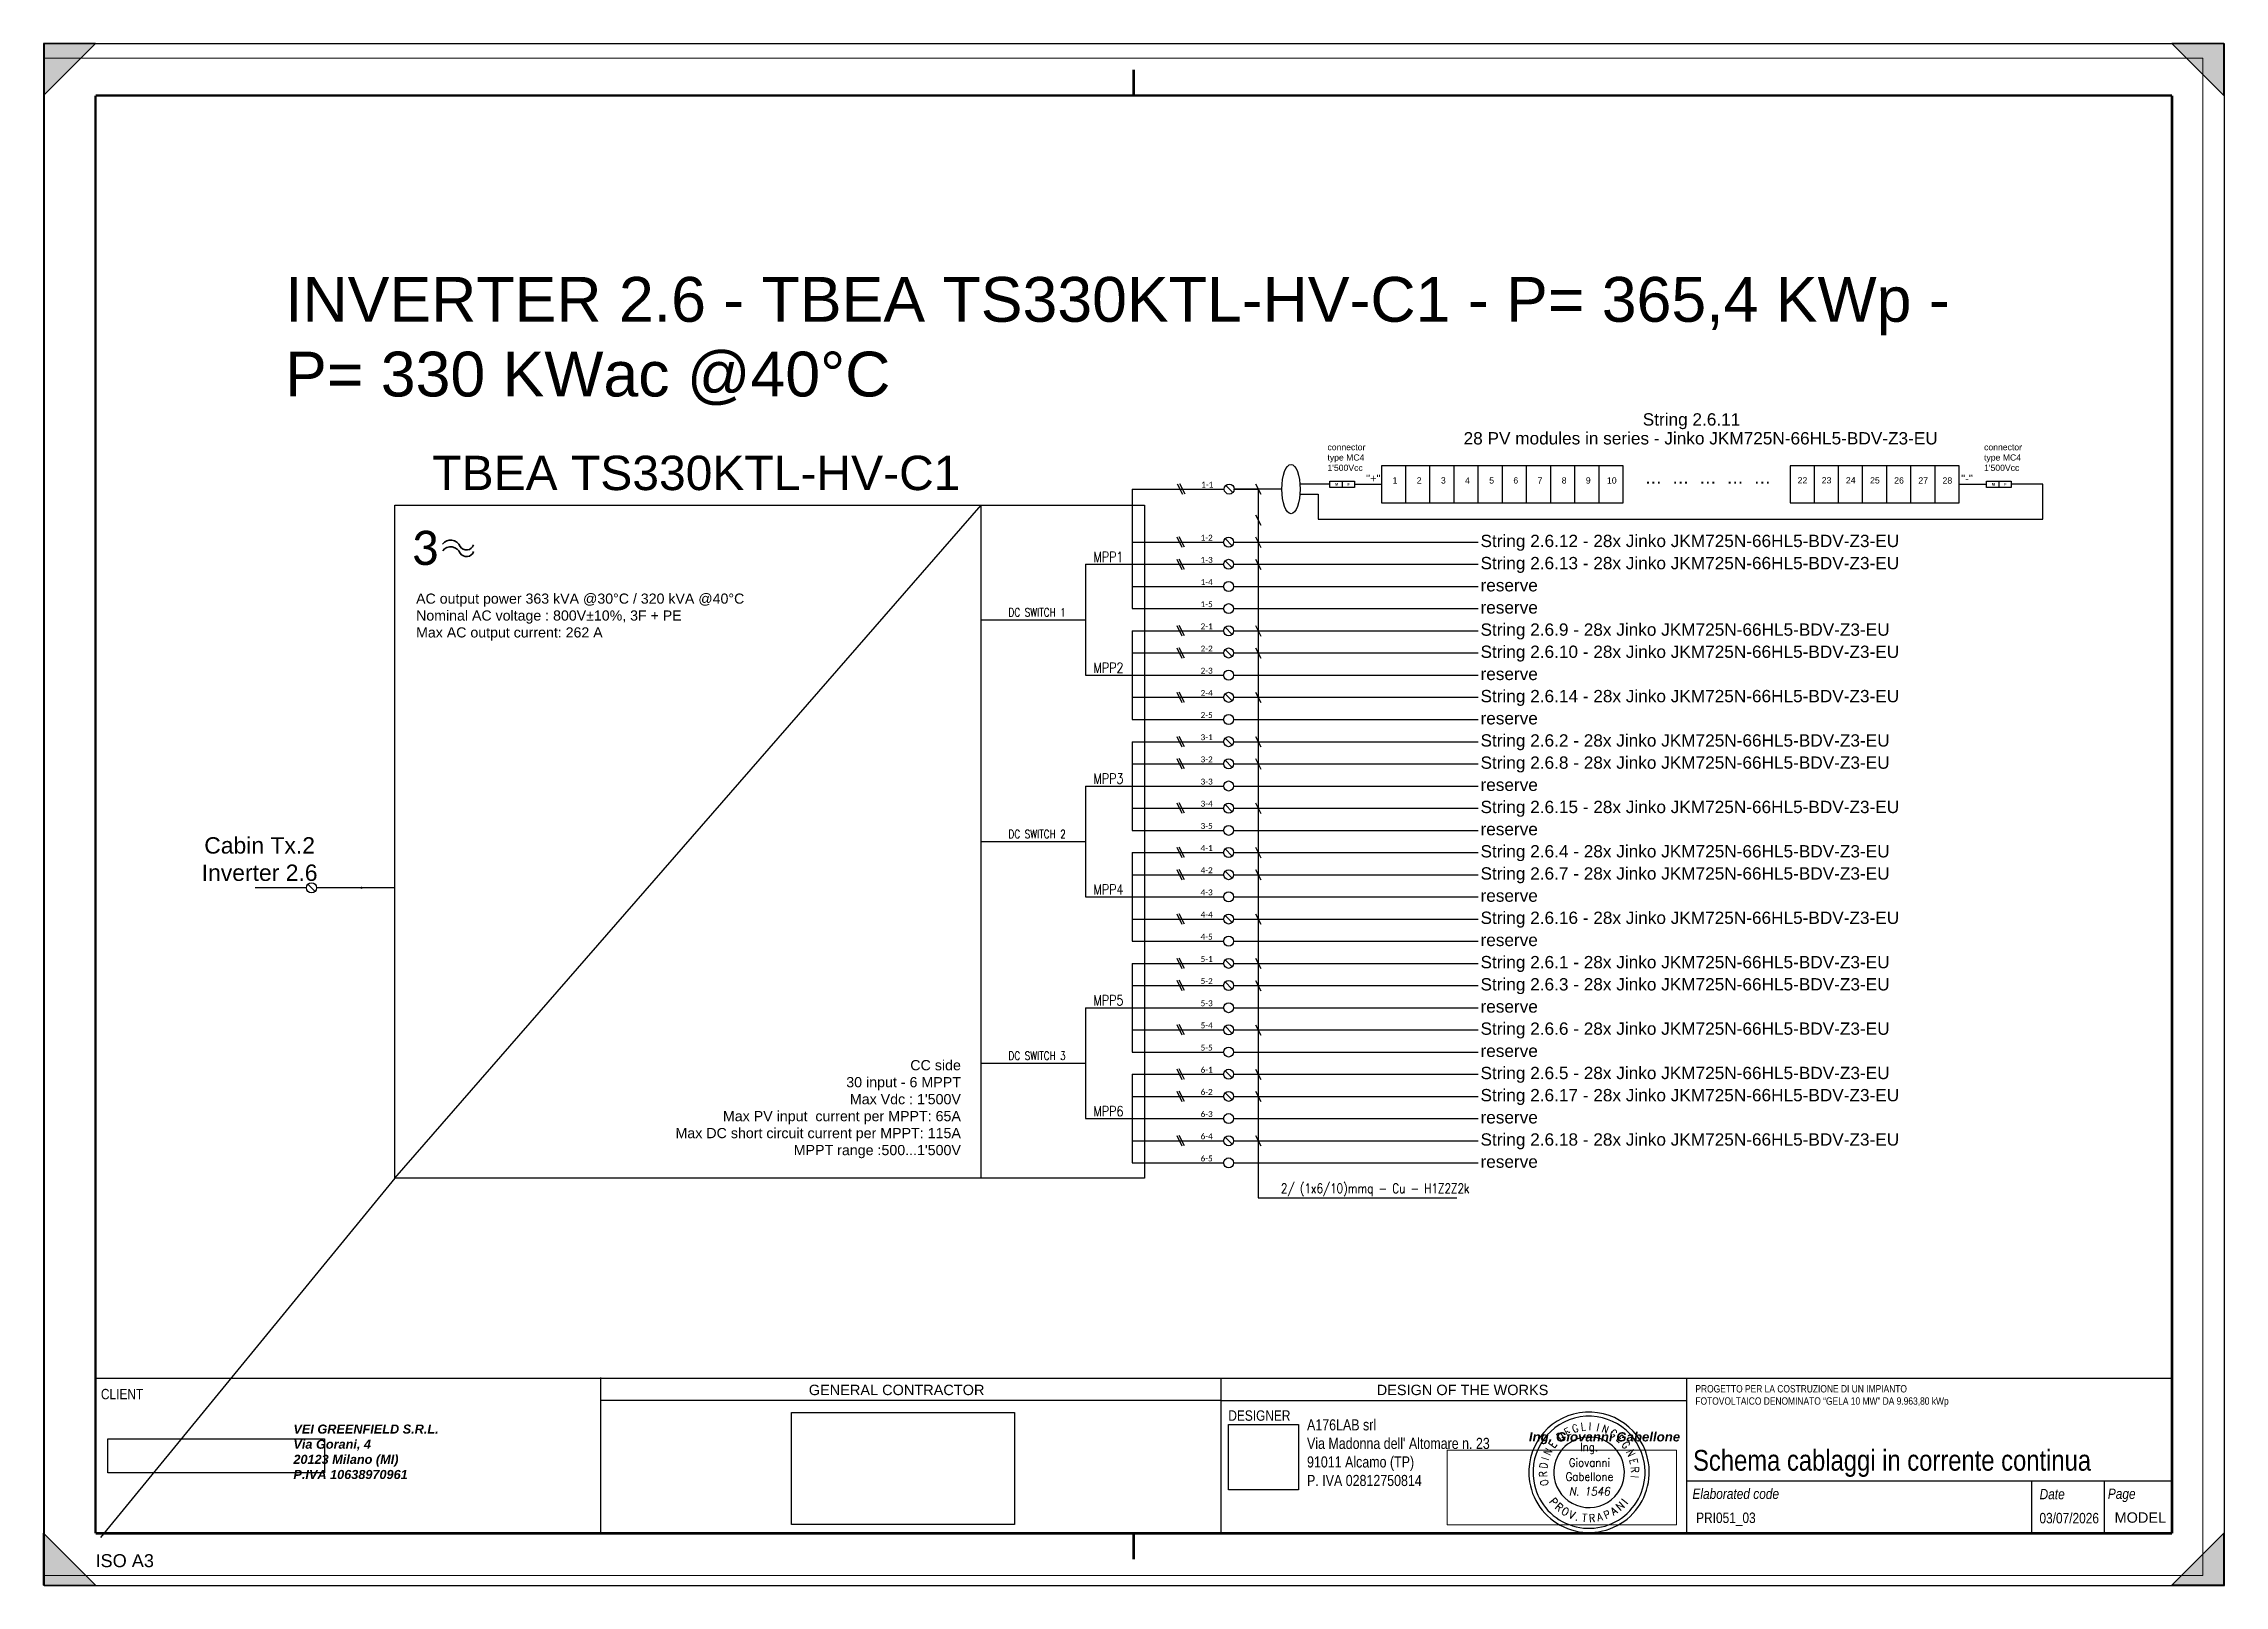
# Paper-space layout '2.6' of a CAD drawing. Header units: millimetres. Extents: x 2 to 422, y 0 to 297.
# The model-space entities are those that its viewports show. They can reach past a viewport. Long polylines and large blocks are cut down to what shows.
import ezdxf
from ezdxf.enums import TextEntityAlignment as Align

# ---------------------------------------------------------------- set-up
doc = ezdxf.new("R2010")
doc.units = ezdxf.units.MM
doc.header["$XCLIPFRAME"] = 2
doc.linetypes.add('CONTINUA', pattern=[0])
doc.linetypes.add('TRATTEGGIATA', pattern=[19.049999999999997, 12.7, -6.349999999999998])
for name, color, linetype in [('-Testi', 1, 'Continuous'), ('firme', 7, 'Continuous'), ('ISO Formato', 7, 'Continuous'), ('ISO FORMATO A3 SENZA TESTATA', 7, 'Continuous'), ('ISO LINEA DI TAGLIO', 253, 'Continuous'), ('ISO Testo', 7, 'Continuous'), ('testata', 7, 'CONTINUA'), ('TIMBRO', 153, 'Continuous'), ('TRATTEGGIATA', 40, 'TRATTEGGIATA')]:
    doc.layers.add(name, color=color, linetype=linetype)
doc.layers.add('Livello 1', color=7, linetype='Continuous', lineweight=0)
doc.styles.add('ARIAL', font='arial.ttf')
doc.styles.add('Formato ISO', font='arial.ttf')
doc.styles.add('Legend', font='calibri.ttf')
doc.styles.add('ROMANS', font='romans.shx', dxfattribs={"width": 0.8, "height": 0.2})
doc.styles.add('ROMANT', font='romant.shx', dxfattribs={"height": 0.2})
doc.styles.add('SIMPLEX', font='SIMPLEX', dxfattribs={"width": 0.8})
doc.styles.get("Standard").update_dxf_attribs({"font": 'arial.ttf'})
doc.styles.add('VALE', font='swissc.ttf')
picture_1 = doc.add_image_def('image1.jpg', size_in_pixel=(539, 175))
picture_2 = doc.add_image_def('image2.png', size_in_pixel=(565, 89))
picture_3 = doc.add_image_def('image3.png', size_in_pixel=(500, 251))
picture_4 = doc.add_image_def('image4.jpg', size_in_pixel=(1111, 1036))

# ---------------------------------------------------------------- blocks, each defined once
blk = doc.blocks.new('A$C63187F01')
at = {"layer": 'TIMBRO'}
for radius, start, end in [(1.15999999999999, 9.105136027296592, 189.1051360272949), (1.07999999999999, 9.105136027296592, 189.1051360272949), (0.679999999999991, 9.105136027296592, 189.1051360272949), (1.15999999999999, 189.1051360272949, 9.105136027296592), (1.07999999999999, 189.1051360272949, 9.105136027296592), (0.679999999999991, 189.1051360272949, 9.105136027296592)]:
    blk.add_arc((0, 0), radius, start, end, dxfattribs=at)
at = {"layer": 'TIMBRO', "style": 'ROMANT', "width": 0.85}
for s, rotation, p in [('E', 28.17592029116496, (-0.3824660734296117, 0.7140165983191907)), ('G', 17.52598430968996, (-0.2439220152376436, 0.772400188038816)), ('L', 7.090058753132115, (-0.0999777312645449, 0.803806228671547)), ('I', 358.7961288682809, (0.0170180748996245, 0.8098212056538756)), ('I', 348.6434814339645, (0.1594998227646158, 0.7941409236011197)), ('N', 339.280516534409, (0.2865722665468979, 0.7576122596989592)), ('N', 63.48437489733794, (-0.7247982432181193, 0.361617901420729)), ('E', 52.40714180735711, (-0.6418162093914364, 0.4941375854581338)), ('D', 38.61204339177493, (-0.505475523407938, 0.632925347284683)), ('G', 327.7755559631449, (0.4319221628173297, 0.685232256440969)), ('E', 317.1256199816696, (0.5511185261302673, 0.5936062416754027)), ('G', 306.4756840001942, (0.6513284743503789, 0.4815300805769171)), ('N', 294.9707234289304, (0.7342841281877384, 0.341945637626182)), ('R', 92.43304528897123, (-0.8092697948665675, -0.0343860308355062)), ('D', 81.56919470707903, (-0.8012468547890723, 0.1187580636865988)), ('I', 72.84733979689435, (-0.7739731119752964, 0.238884118223126)), ('E', 283.8934903389495, (0.7863024527493963, 0.1944953798943487)), ('R', 273.2435543574741, (0.8087024140580465, 0.0458301810675153)), ('O', 103.0829812704469, (-0.7889750302312581, -0.1833532156019828)), ('I', 264.307886566424, (0.8060060775601128, -0.0803380540972825))]:
    blk.add_text(s, height=0.15, rotation=rotation, dxfattribs=at).set_placement(p, align=Align.CENTER)
at = {"layer": 'TIMBRO', "style": 'ROMANS', "width": 0.9}
for s, p in [('Ing.', (1.313009079e-07, 0.4085925105044482)), ('Giovanni', (0.0075545987859016, 0.1075051202444968)), ('Gabellone', (0.007554585066373, -0.1638305355915151))]:
    blk.add_text(s, height=0.16, dxfattribs=at).set_placement(p, align=Align.CENTER)
at = {"layer": 'TIMBRO', "style": 'ROMANS', "oblique": 10, "width": 0.9}
blk.add_text('N. 1546', height=0.16, dxfattribs=at).set_placement((0.007554585066373, -0.4484680293613508), align=Align.CENTER)
at = {"layer": 'TIMBRO', "style": 'ROMANT', "text_generation_flag": 6, "width": 0.9}
for s, rotation, p in [('P', 129.9701413897099, (-0.73572414304485, -0.6166927803541284)), ('R', 139.5111729515321, (-0.623327763049133, -0.7301112927575844)), ('O', 148.8609498648018, (-0.4964321285984569, -0.8216782470621808)), ('V', 158.2107267780695, (-0.3563462401526749, -0.8914131237137182)), ('T', 174.3802347924072, (-0.0940091668817331, -0.9553859306804637)), ('R', 183.7300117056766, (0.0624528102228794, -0.9579664119870015)), ('A', 193.4622252675087, (0.2234920665997322, -0.933622673335947)), ('P', 203.0032568293325, (0.3751521134961706, -0.8836633361973014)), ('A', 212.5442883911549, (0.5164333161652053, -0.8092568380647691)), ('N', 222.6586311643547, (0.6505237136199185, -0.705987888010924)), ('I', 230.858393287566, (0.7445646931580825, -0.605989618477409)), ('.', 165.069514478294, (-0.2473410615262708, -0.9275895640222842))]:
    blk.add_text(s, height=0.15, rotation=rotation, dxfattribs=at).set_placement(p, align=Align.CENTER)
blk = doc.blocks.new('TESTATA_ORIZ')
for points in [[(-0.0699676079475467, 29.90025059768198), (400.149622289405, 29.90025059768198)], [(97.1902921321962, 30.02336188326467), (97.1902921321962, -0.0177559400219707)], [(216.7129702017337, 29.90025059768198), (216.7129702017337, 0)], [(306.4132899808174, 29.95782913373592), (306.4132899808174, -0.0373489915230039)], [(216.7129702017337, 25.58466010262339), (97.1902921321962, 25.58466010262339)], [(216.7129702017337, 25.58466010262339), (306.4132899808174, 25.58466010262339)], [(306.4132899808174, 10.09393447839386), (399.9946335071397, 10.09393447839386)], [(372.8528758033935, 10.06120158330736), (372.8528758033935, -0.0017945035822322)], [(386.8552724335677, 10.09393447839386), (386.8552724335677, 0)]]:
    blk.add_lwpolyline(points)
blk.add_lwpolyline([(0, 29.90025059768198), (400, 29.90025059768198), (400, 0), (0, 0)], close=True)
at = {"layer": 'firme', "xscale": 10, "yscale": 10, "zscale": 10}
blk.add_blockref('A$C63187F01', (287.6416002064349, 11.75734535063213), dxfattribs=at)
at = {"char_height": 2, "attachment_point": 1, "style": 'VALE'}
for s, width, insert in [('\\pxql;CLIENT', 62.13257653758773, (0.9716305739987092, 27.82619541131167)), ('\\pxql;DESIGNER', 62.13257653758773, (218.152149374866, 23.68897433024338)), ('\\pxql;{\\fSwis721 Cn BT|b0|i1|c0|p34;Elaborated code}', 57.42921800797819, (307.5581105855974, 8.620199347302531)), ('\\pxql;{\\fSwis721 Cn BT|b0|i1|c0|p34;Date}', 57.42921800797819, (374.4343936400085, 8.559032495573973)), ('\\pxql;{\\fSwis721 Cn BT|b0|i1|c0|p34;Page}', 57.42921800797819, (387.5775412735152, 8.620199347302531))]:
    blk.add_mtext_dynamic_manual_height_columns(s, width=width, gutter_width=25, heights=[8.879778938413974], dxfattribs=dict(at, insert=insert))
at = {"attachment_point": 4, "style": 'VALE'}
for s, insert, char_height, width in [('{\\f@Arial Unicode MS|b0|i0|c0|p34;GENERAL CONTRACTOR}', (137.3333100181189, 27.61036141397017), 2, 62.13257653758773), ('{\\f@Arial Unicode MS|b0|i0|c0|p34;DESIGN OF THE WORKS}', (246.743246528662, 27.61036141397017), 2, 62.13257653758773), ('{\\H0.83333x;\\C250;\\c1710618;PROGETTO PER LA COSTRUZIONE DI UN IMPIANTO\\PFOTOVOLTAICO DENOMINATO “GELA 10 MW” DA 9.963,80 kWp}', (308.1288091407623, 26.45304518701414), 1.7, 96.45484136060873)]:
    blk.add_mtext(s, dxfattribs=dict(at, insert=insert, char_height=char_height, width=width))
at = {"insert": (388.8723227745414, 3.023095414783931), "char_height": 2, "attachment_point": 4}
blk.add_mtext('MODEL', dxfattribs=at)
at = {"style": 'VALE'}
for tag, height, p in [('TITOLO_ELABORATO', 4, (307.6799596854908, 14.06286495316817)), ('EL', 2, (308.2763400574549, 2.988306874538372)), ('DATA1', 2, (374.4038837955039, 2.927140022809808))]:
    blk.add_attdef(tag, text='', height=height, dxfattribs=at).set_placement(p, align=Align.MIDDLE_LEFT)
at = {"layer": 'Livello 1'}
for s, insert, char_height, attachment_point in [('\\pxql;{\\fArial|b1|i1|c0|p34;\\H0.58333x;\\C250;\\c1710618;VEI GREENFIELD S.R.L.\\PVia Gorani, 4\\P20123 Milano (MI)\\PP.IVA 10638970961}', (52.04005891364793, 20.95944437869185), 3, 2), ('{\\fArial|b1|i1|c0|p34;\\H11.83894x;\\W1.02632;Ing. Giovanni Gabellone}', (276.05221707422, 17.16431292448878), 0.15, 7)]:
    blk.add_mtext(s, dxfattribs=dict(at, insert=insert, char_height=char_height, attachment_point=attachment_point))
at = {"layer": 'testata', "linetype": 'CONTINUA', "lineweight": 25, "insert": (258.7298298923781, 15.52275412109771), "char_height": 3, "width": 50.83305338474382, "attachment_point": 5, "style": 'ARIAL'}
blk.add_mtext("\\pxql;{\\H0.71429x;\\W0.8;A176LAB srl\\PVia Madonna dell' Altomare n. 23\\P91011 Alcamo (TP)\\PP. IVA 02812750814}", dxfattribs=at)
image = blk.add_image(picture_3, insert=(134.0290691254413, 1.710914103838149), size_in_units=(42.92731988865225, 21.549514584103427))
image.dxf.flags = 7
image = blk.add_image(picture_2, insert=(2.286596279577508, 11.651344692531), size_in_units=(41.74781706432985, 6.5762048119032945))
image.set_boundary_path([(-0.5, -0.5), (564.5, 88.49999999999999)])
image.dxf.clipping = 0
image = blk.add_image(picture_4, insert=(218.2123042816674, 8.373210778518114), size_in_units=(13.48003219349629, 12.570039021118054))
image.dxf.flags = 7
at = {"color": 7, "lineweight": 0, "true_color": 0xffffff}
image = blk.add_image(picture_1, insert=(260.2868776868563, 1.650954984690542), size_in_units=(44.21120616239327, 14.354287715062734), dxfattribs=at)
image.set_boundary_path([(-0.5, -0.5), (538.4999999999999, 174.5)])
image.dxf.clipping = 0
blk = doc.blocks.new('*U100')
at = {"layer": 'ISO Testo'}
h = blk.add_hatch(color=256, dxfattribs=at)
h.paths.add_polyline_path([(420.0000090385009, 297.0325926260448), (410.000009038501, 297.0325926260448), (420.0000090385009, 287.0325926260448)])
h.paths.add_polyline_path([(420.0000090385009, 10.03259262604479), (410.000009038501, 0.0325926260447886), (420.0000090385009, 0.0325926260447886)])
h.paths.add_polyline_path([(9.0385010481e-06, 10.03259262604479), (9.0385010481e-06, 0.0325926260447886), (10.00000903850104, 0.0325926260447886)])
h.paths.add_polyline_path([(10.00000903850104, 297.0325926260448), (9.0385010481e-06, 297.0325926260448), (9.0385010481e-06, 287.0325926260448)])
at = {"layer": 'ISO Formato', "const_width": 0.5}
for points in [[(210.0000090385011, 287.0325926260448), (10.00000903850104, 287.0325926260448)], [(10.00000903850104, 287.0325926260448), (10.00000903850104, 10.03259262604479)], [(10.00000903850104, 10.03259262604479), (210.0000090385011, 10.03259262604479)]]:
    blk.add_lwpolyline(points, dxfattribs=at)
at = {"layer": 'ISO FORMATO A3 SENZA TESTATA', "const_width": 0.5}
for points in [[(210.0000090385011, 287.0325926260448), (410.000009038501, 287.0325926260448)], [(410.000009038501, 287.0325926260448), (410.000009038501, 10.03259262604479)], [(410.000009038501, 10.03259262604479), (210.0000090385011, 10.03259262604479)]]:
    blk.add_lwpolyline(points, dxfattribs=at)
at = {"layer": 'ISO LINEA DI TAGLIO'}
blk.add_lwpolyline([(0.0974469984366806, -1.8687860575e-06), (420.1012052352025, -1.8687860575e-06), (420.1012052352025, 297.0122579247036), (0.0974469984366806, 297.0122579247036)], close=True, dxfattribs=at)
at = {"layer": 'ISO Testo'}
for p, q in [((9.0385010481e-06, 297.0325926260448), (9.0385010481e-06, 287.0325926260448)), ((10.00000903850104, 297.0325926260448), (9.0385010481e-06, 297.0325926260448)), ((10.00000903850104, 297.0325926260448), (9.0385010481e-06, 287.0325926260448)), ((420.0000090385009, 297.0325926260448), (410.000009038501, 297.0325926260448)), ((420.0000090385009, 287.0325926260448), (410.000009038501, 297.0325926260448)), ((420.0000090385009, 287.0325926260448), (420.0000090385009, 297.0325926260448)), ((9.0385010481e-06, 0.0325926260447886), (9.0385010481e-06, 10.03259262604479)), ((9.0385010481e-06, 10.03259262604479), (10.00000903850104, 0.0325926260447886)), ((410.000009038501, 0.0325926260447886), (420.0000090385009, 10.03259262604479)), ((420.0000090385009, 0.0325926260447886), (420.0000090385009, 10.03259262604479)), ((9.0385010481e-06, 0.0325926260447886), (10.00000903850104, 0.0325926260447886)), ((420.0000090385009, 0.0325926260447886), (410.000009038501, 0.0325926260447886))]:
    blk.add_line(p, q, dxfattribs=at)
at = {"layer": 'ISO Testo', "const_width": 0.5}
for points in [[(210.0000090385011, 287.0325926260448), (210.0000090385011, 292.0325926260448)], [(210.0000090385011, 10.03259262604479), (210.0000090385011, 5.032592626044788)]]:
    blk.add_lwpolyline(points, dxfattribs=at)
at = {"layer": 'ISO Testo', "style": 'Formato ISO'}
blk.add_text('ISO A3', height=2.5, dxfattribs=at).set_placement((10.00000903850104, 3.512349110778814))
blk = doc.blocks.new('P00102')
at = {"color": 1, "linetype": 'ByBlock', "lineweight": 25}
for p, q in [((0.0185414473933605, 3.62500173526314), (-3.581458552606548, -3.574998264736676)), ((1.818541447393428, 3.62500173526314), (-1.78145855260648, -3.574998264736676)), ((3.618541447393609, 3.62500173526314), (0.0185414473934742, -3.574998264736676))]:
    blk.add_line(p, q, dxfattribs=at)
blk = doc.blocks.new('P00')
at = {"color": 1}
for points in [[(-18.69457844420282, 25.69178981461047), (6.820592160970078, -25.33855139573532)], [(19.57817746355653, -25.33855139573532), (-5.93699314161455, 25.69178981461047)]]:
    blk.add_lwpolyline(points, dxfattribs=at)

msp = doc.modelspace()

# ---------------------------------------------------------------- linework, layer by layer
for points in [[(93306.0779532783, 151608.287454484), (93306.0779532783, 151425.9170672172), (94491.84931087436, 151425.9170672172), (94491.84931087436, 151607.7611349596), (93306.0779532783, 151607.7611349596)], [(93424.65508903791, 151425.9170672172), (93424.65508903791, 151607.7611349596)], [(93543.2322247975, 151425.653907455), (93543.2322247975, 151607.4979751974)], [(93661.8093605571, 151425.3907476927), (93661.8093605571, 151607.2348154352)], [(93780.38649631671, 151425.9170672172), (93780.38649631671, 151607.7611349596)], [(93898.96363207632, 151425.653907455), (93898.96363207632, 151607.4979751974)], [(94017.54076783593, 151425.3907476927), (94017.54076783593, 151607.2348154352)], [(94136.11790359551, 151425.9170672172), (94136.11790359551, 151607.7611349596)], [(94254.69503935512, 151425.653907455), (94254.69503935512, 151607.4979751974)], [(94373.27217511473, 151425.3907476927), (94373.27217511473, 151607.2348154352)], [(95311.84931087434, 151608.287454484), (95311.84931087434, 151425.9170672172), (96141.88926119155, 151425.9170672172), (96141.88926119155, 151607.7611349596), (95311.84931087434, 151607.7611349596)], [(95430.42644663394, 151425.9170672172), (95430.42644663394, 151607.7611349596)], [(95549.00358239352, 151425.653907455), (95549.00358239352, 151607.4979751974)], [(95667.58071815314, 151425.3907476927), (95667.58071815314, 151607.2348154352)], [(95786.15785391274, 151425.9170672172), (95786.15785391274, 151607.7611349596)], [(95904.73498967233, 151425.653907455), (95904.73498967233, 151607.4979751974)], [(95904.73498967233, 151425.653907455), (95904.73498967233, 151607.4979751974)], [(96023.31212543194, 151425.3907476927), (96023.31212543194, 151607.2348154352)], [(96023.31212543194, 151425.3907476927), (96023.31212543194, 151607.2348154352)], [(96141.88926119155, 151425.9170672172), (96141.88926119155, 151607.7611349596)], [(92081.2, 151493.8734797899), (92081.2, 150906.7452359462)], [(92575.5280928436, 151476.4876597593), (92540.75645278231, 151511.2592998206)], [(92579.82677697382, 151493.8734797899), (92699.82677697383, 151493.8734797899), (92699.82677697383, 148014.427001942)], [(92687.06919167124, 151519.3886503951), (92712.58436227642, 151468.3583091847)], [(92687.06919167124, 151519.3886503951), (92712.58436227642, 151468.3583091847)], [(93112.56614566989, 151532.449076063), (93112.56614566989, 151501.7554456382)], [(93173.20168132278, 151517.1022608506), (93306.0779532783, 151517.1022608506)], [(96142.37699600488, 151517.1022608506), (96275.2532679604, 151517.1022608506)], [(96335.8888036133, 151532.449076063), (96335.8888036133, 151501.7554456382)], [(88462.31285879033, 148110.8455402219), (91340.58218751867, 151415.218536011)], [(91340.58218751867, 148110.8455402219), (91340.58218751867, 151415.218536011)], [(92687.06919167122, 151367.6174314558), (92712.58436227642, 151316.5870902454)], [(92687.06919167122, 151367.6174314558), (92712.58436227642, 151316.5870902454)], [(92572.62533452416, 151215.8771845939), (92537.85369446287, 151250.6488246551)], [(92687.06919167122, 151258.7781752297), (92712.58436227642, 151207.7478340193)], [(91853, 151124.4237483985), (92081.2, 151124.4237483985)], [(91853, 151124.4237483985), (91853, 150580.227467268)], [(92572.62533452416, 151107.0379283678), (92537.85369446287, 151141.809568429)], [(92687.06919167122, 151149.9389190036), (92712.58436227642, 151098.9085777932)], [(91340.58218751867, 150852.3256078332), (91852.99999999999, 150852.3256078332)], [(92081.2, 150797.9059797202), (92081.2, 150362.5489548159)], [(92572.62533452416, 150780.5201596896), (92537.85369446287, 150815.2917997508)], [(92687.06919167122, 150823.4211503254), (92712.58436227642, 150772.390809115)], [(92572.62533452416, 150671.6809034635), (92537.85369446287, 150706.4525435247)], [(92687.06919167122, 150714.5818940993), (92712.58436227642, 150663.5515528889)], [(91853, 150580.227467268), (92081.2, 150580.227467268)], [(92572.62533452416, 150454.0023910113), (92537.85369446287, 150488.7740310725)], [(92687.06919167122, 150496.9033816471), (92712.58436227642, 150445.8730404367)], [(92081.2, 150253.7096985897), (92081.2, 149818.3526736854)], [(92572.62533452416, 150236.3238785591), (92537.85369446287, 150271.0955186203)], [(92687.06919167122, 150279.2248691949), (92712.58436227642, 150228.1945279845)], [(92572.62533452416, 150127.484622333), (92537.85369446287, 150162.2562623943)], [(92687.06919167122, 150170.3856129689), (92712.58436227642, 150119.3552717585)], [(91853, 150036.0311861376), (92081.2, 150036.0311861376)], [(91853, 150036.0311861376), (91853, 149491.8349050071)], [(92572.62533452416, 149909.8061098809), (92537.85369446287, 149944.5777499421)], [(92687.06919167122, 149952.7071005167), (92712.58436227642, 149901.6767593063)], [(91340.58218751867, 149763.9330455724), (91852.99999999999, 149763.9330455724)], [(92081.2, 149709.5134174593), (92081.2, 149274.156392555)], [(92572.62533452416, 149692.1275974287), (92537.85369446287, 149726.8992374899)], [(92687.06919167122, 149735.0285880645), (92712.58436227642, 149683.9982468541)], [(92572.62533452416, 149583.2883412026), (92537.85369446287, 149618.0599812638)], [(92687.06919167122, 149626.1893318384), (92712.58436227642, 149575.158990628)], [(88070.44726401697, 149518.677066225), (88035.67562395569, 149553.4487062863)], [(88462.31285879033, 149536.0628862556), (88077.64870646666, 149536.0628862556)], [(91853, 149491.8349050071), (92081.2, 149491.8349050071)], [(92572.62533452416, 149365.6098287505), (92537.85369446287, 149400.3814688117)], [(92687.06919167122, 149408.5108193863), (92712.58436227642, 149357.4804781759)], [(92081.2, 149165.3171363289), (92081.2, 148729.9601114245)], [(92572.62533452416, 149147.9313162983), (92537.85369446287, 149182.7029563595)], [(92687.06919167122, 149190.8323069341), (92712.58436227642, 149139.8019657237)], [(92572.62533452416, 149039.0920600722), (92537.85369446287, 149073.8637001334)], [(92687.06919167122, 149081.993050708), (92712.58436227642, 149030.9627094976)], [(91853, 148947.6386238767), (92081.2, 148947.6386238767)], [(91853, 148947.6386238767), (91853, 148403.4423427463)], [(92572.62533452416, 148821.4135476201), (92537.85369446287, 148856.1851876812)], [(92687.06919167122, 148864.3145382559), (92712.58436227642, 148813.2841970454)], [(91340.58218751867, 148675.5404833115), (91852.99999999999, 148675.5404833115)], [(92081.2, 148621.1208551985), (92081.2, 148185.7638302941)], [(92572.62533452416, 148603.7350351679), (92537.85369446287, 148638.5066752291)], [(92687.06919167122, 148646.6360258037), (92712.58436227642, 148595.6056845933)], [(92572.62533452416, 148494.8957789418), (92537.85369446287, 148529.667419003)], [(92687.06919167122, 148537.7967695776), (92712.58436227642, 148486.7664283672)], [(91853, 148403.4423427463), (92081.2, 148403.4423427463)], [(92572.62533452416, 148277.2172664896), (92537.85369446287, 148311.9889065508)], [(92687.06919167122, 148320.1182571255), (92712.58436227642, 148269.087915915)], [(92699.82677697383, 148014.427001942), (93674.82677697383, 148014.427001942)]]:
    msp.add_lwpolyline(points)
at = {"color": 40, "linetype": 'Continuous'}
for points in [[(92081.2, 151493.8734797899), (92533.55227281294, 151493.8734797899)], [(92081.2, 151233.2630046245), (92530.64951449349, 151233.2630046245)], [(92579.8295144935, 151233.2630046245), (93780.31201643588, 151233.2630046245)], [(92081.2, 151124.4237483985), (92530.64951449349, 151124.4237483985)], [(92579.8295144935, 151124.4237483985), (93780.31201643588, 151124.4237483985)], [(92081.2, 150797.9059797202), (92530.64951449349, 150797.9059797202)], [(92579.8295144935, 150797.9059797202), (93780.31201643588, 150797.9059797202)], [(92081.2, 150689.0667234941), (92530.64951449349, 150689.0667234941)], [(92579.8295144935, 150689.0667234941), (93780.31201643588, 150689.0667234941)], [(92081.2, 150471.3882110419), (92530.64951449349, 150471.3882110419)], [(92579.8295144935, 150471.3882110419), (93780.31201643588, 150471.3882110419)], [(92081.2, 150144.8704423636), (92530.64951449349, 150144.8704423636)], [(92579.8295144935, 150144.8704423636), (93780.31201643588, 150144.8704423636)]]:
    msp.add_lwpolyline(points, dxfattribs=at)
at = {"color": 40}
for points in [[(92816.46758333335, 151493.8734797899), (92582.73227281294, 151493.8734797899)], [(92906.24790516486, 151518.8734797899), (93051.15267145495, 151518.8734797899)], [(92906.24790516486, 151468.8734797899), (92994.6775024454, 151468.8734797899), (92994.6775024454, 151346.793641546), (96551.64880285243, 151346.793641546), (96551.48743662464, 151517.1022608506), (96396.5243392662, 151517.1022608506)]]:
    msp.add_lwpolyline(points, dxfattribs=at)
for points in [[(93051.93061001698, 151532.449076063), (93173.20168132278, 151532.449076063), (93173.20168132278, 151501.7554456382), (93051.93061001698, 151501.7554456382)], [(96275.2532679604, 151532.449076063), (96396.5243392662, 151532.449076063), (96396.5243392662, 151501.7554456382), (96275.2532679604, 151501.7554456382)], [(88462.31285879033, 151415.218536011), (92142.36127245454, 151415.218536011), (92142.36127245454, 148110.8455402219), (88462.31285879033, 148110.8455402219)]]:
    msp.add_lwpolyline(points, close=True)
at = {"color": 8, "linetype": 'Continuous'}
for points in [[(92081.2, 151015.5844921723), (92530.64951449349, 151015.5844921723)], [(92579.8295144935, 151015.5844921723), (93780.31201643588, 151015.5844921723)], [(92081.2, 150906.7452359462), (92530.64951449349, 150906.7452359462)], [(92579.8295144935, 150906.7452359462), (93780.31201643588, 150906.7452359462)], [(92081.2, 150580.227467268), (92530.64951449349, 150580.227467268)], [(92579.8295144935, 150580.227467268), (93780.31201643588, 150580.227467268)], [(92081.2, 150362.5489548159), (92530.64951449349, 150362.5489548159)], [(92579.8295144935, 150362.5489548159), (93780.31201643588, 150362.5489548159)], [(92081.2, 150036.0311861376), (92530.64951449349, 150036.0311861376)], [(92579.8295144935, 150036.0311861376), (93780.31201643588, 150036.0311861376)], [(92081.2, 149818.3526736854), (92530.64951449349, 149818.3526736854)], [(92579.8295144935, 149818.3526736854), (93780.31201643588, 149818.3526736854)], [(92081.2, 149491.8349050071), (92530.64951449349, 149491.8349050071)], [(92579.8295144935, 149491.8349050071), (93780.31201643588, 149491.8349050071)], [(92081.2, 149274.156392555), (92530.64951449349, 149274.156392555)], [(92579.8295144935, 149274.156392555), (93780.31201643588, 149274.156392555)], [(92081.2, 148947.6386238767), (92530.64951449349, 148947.6386238767)], [(92579.8295144935, 148947.6386238767), (93780.31201643588, 148947.6386238767)], [(92081.2, 148729.9601114245), (92530.64951449349, 148729.9601114245)], [(92579.8295144935, 148729.9601114245), (93780.31201643588, 148729.9601114245)], [(92081.2, 148403.4423427463), (92530.64951449349, 148403.4423427463)], [(92579.8295144935, 148403.4423427463), (93780.31201643588, 148403.4423427463)], [(92081.2, 148185.7638302941), (92530.64951449349, 148185.7638302941)], [(92579.8295144935, 148185.7638302941), (93780.31201643588, 148185.7638302941)]]:
    msp.add_lwpolyline(points, dxfattribs=at)
at = {"color": 4}
msp.add_lwpolyline([(88028.47418150603, 149536.0628862556), (87776.32062109008, 149536.0628862556)], dxfattribs=at)
at = {"color": 7}
for centre in [(92558.14227281295, 151493.8734797899), (92555.23951449349, 151233.2630046245), (92555.23951449349, 151124.4237483985), (92555.23951449349, 150797.9059797202), (92555.23951449349, 150689.0667234941), (92555.23951449349, 150471.3882110419), (92555.23951449349, 150253.7096985897), (92555.23951449349, 150144.8704423636), (92555.23951449349, 149927.1919299115), (92555.23951449349, 149709.5134174593), (92555.23951449349, 149600.6741612332), (92555.23951449349, 149382.9956487811), (92555.23951449349, 149165.3171363289), (92555.23951449349, 149056.4778801028), (92555.23951449349, 148838.7993676506), (92555.23951449349, 148621.1208551985), (92555.23951449349, 148512.2815989724), (92555.23951449349, 148294.6030865202)]:
    msp.add_circle(centre, 24.59, dxfattribs=at)
at = {"color": 8}
for centre in [(92555.23951449349, 151015.5844921723), (92555.23951449349, 150906.7452359462), (92555.23951449349, 150580.227467268), (92555.23951449349, 150362.5489548159), (92555.23951449349, 150036.0311861376), (92555.23951449349, 149818.3526736854), (92555.23951449349, 149491.8349050071), (92555.23951449349, 149274.156392555), (92555.23951449349, 148947.6386238767), (92555.23951449349, 148729.9601114245), (92555.23951449349, 148403.4423427463), (92555.23951449349, 148185.7638302941)]:
    msp.add_circle(centre, 24.59, dxfattribs=at)
msp.add_circle((88053.06144398633, 149536.0628862556), 24.58726248030871)
at = {"lineweight": 35}
for centre, radius, start, end in [((88735.8963214802, 151192.7123058284), 50.10158679896896, 22.57714482321823, 141.9873610374973), ((88736.68250298694, 151159.8204133665), 50.10158679897022, 22.57714482321823, 141.9873610374973), ((88813.10980907312, 151231.2854924432), 36.4958631825816, 211.9962466631755, 342.6174202888712), ((88813.89599057984, 151198.3935999812), 36.49586318257663, 211.9962466631755, 342.6174202888712)]:
    msp.add_arc(centre, radius, start, end, dxfattribs=at)
msp.add_ellipse((92861.3577442491, 151493.8734797899), major_axis=(0, -121.0803726117519), ratio=0.370746801875944)
at = {"layer": 'Defpoints', "color": 1}
msp.add_line((88462.31285879033, 148110.8455402219), (87016.84794279355, 146346.9891258013), dxfattribs=at)
at = {"layer": 'TRATTEGGIATA', "color": 40, "linetype": 'Continuous', "ltscale": 0.5}
for points in [[(92081.2, 150253.7096985897), (92530.64951449349, 150253.7096985897)], [(92579.8295144935, 150253.7096985897), (93780.31201643588, 150253.7096985897)], [(92081.2, 149927.1919299115), (92530.64951449349, 149927.1919299115)], [(92579.8295144935, 149927.1919299115), (93780.31201643588, 149927.1919299115)], [(92081.2, 149709.5134174593), (92530.64951449349, 149709.5134174593)], [(92579.8295144935, 149709.5134174593), (93780.31201643588, 149709.5134174593)], [(92081.2, 149600.6741612332), (92530.64951449349, 149600.6741612332)], [(92579.8295144935, 149600.6741612332), (93780.31201643588, 149600.6741612332)], [(92081.2, 149382.9956487811), (92530.64951449349, 149382.9956487811)], [(92579.8295144935, 149382.9956487811), (93780.31201643588, 149382.9956487811)], [(92081.2, 149165.3171363289), (92530.64951449349, 149165.3171363289)], [(92579.8295144935, 149165.3171363289), (93780.31201643588, 149165.3171363289)], [(92081.2, 149056.4778801028), (92530.64951449349, 149056.4778801028)], [(92579.8295144935, 149056.4778801028), (93780.31201643588, 149056.4778801028)], [(92081.2, 148838.7993676506), (92530.64951449349, 148838.7993676506)], [(92579.8295144935, 148838.7993676506), (93780.31201643588, 148838.7993676506)], [(92081.2, 148621.1208551985), (92530.64951449349, 148621.1208551985)], [(92579.8295144935, 148621.1208551985), (93780.31201643588, 148621.1208551985)], [(92081.2, 148512.2815989724), (92530.64951449349, 148512.2815989724)], [(92579.8295144935, 148512.2815989724), (93780.31201643588, 148512.2815989724)], [(92081.2, 148294.6030865202), (92530.64951449349, 148294.6030865202)], [(92579.8295144935, 148294.6030865202), (93780.31201643588, 148294.6030865202)]]:
    msp.add_lwpolyline(points, dxfattribs=at)

# ---------------------------------------------------------------- block references
for name, p in [('P00', (92321.8218410398, 151494.0506807734)), ('P00', (92318.91908272039, 151233.440205608)), ('P00', (92318.91908272039, 151124.6009493819)), ('P00', (92318.91908272039, 150798.0831807037)), ('P00', (92318.91908272039, 150689.2439244776)), ('P00', (92318.91908272039, 150471.5654120255)), ('P00', (92318.91908272039, 150253.8868995732)), ('P00', (92318.91908272039, 150145.0476433472)), ('P00', (92318.91908272039, 149927.369130895)), ('P00', (92318.91908272039, 149709.6906184428)), ('P00', (92318.91908272039, 149600.8513622167)), ('P00102', (88297.85333343955, 149535.8856852721)), ('P00', (92318.91908272039, 149383.1728497646)), ('P00', (92318.91908272039, 149165.4943373124)), ('P00', (92318.91908272039, 149056.6550810863)), ('P00', (92318.91908272039, 148838.9765686341)), ('P00', (92318.91908272039, 148621.298056182)), ('P00', (92318.91908272039, 148512.4587999559)), ('P00', (92318.91908272039, 148294.7802875037))]:
    msp.add_blockref(name, p)

# ---------------------------------------------------------------- texts
at = {"layer": '-Testi', "color": 7, "attachment_point": 5, "style": 'SIMPLEX'}
for s, insert, char_height, width in [('MPP1', (91964.8996779914, 151160.7136184267), 50, 54.43236395770274), ('DC SWITCH 1', (91615.0702974042, 150888.6154778615), 40, 391.7310769769952), ('MPP2', (91964.8996779914, 150616.5173372963), 50, 54.43236395770274), ('MPP3', (91964.8996779914, 150072.3210561659), 50, 54.43236395770274), ('DC SWITCH 2', (91615.0702974042, 149800.2229156006), 40, 391.7310769769952), ('MPP4', (91964.8996779914, 149528.1247750354), 50, 54.43236395770274), ('MPP5', (91964.8996779914, 148983.928493905), 50, 54.43236395770274), ('DC SWITCH 3', (91615.0702974042, 148711.8303533398), 40, 391.7310769769952), ('MPP6', (91964.8996779914, 148439.7322127746), 50, 54.43236395770274), ('2/ (1x6/10)mmq - Cu - H1Z2Z2k', (93274.95899619818, 148053.0471959505), 46.62125793982331, 1811.153034310845)]:
    msp.add_mtext(s, dxfattribs=dict(at, insert=insert, char_height=char_height, width=width))
for s, insert, char_height, width, attachment_point in [('INVERTER 2.6 - TBEA TS330KTL-HV-C1 - P= 365,4 KWp - P= 330 KWac @40°C', (87923.13151387793, 152535.1530570566), 220, 8459.92081239587, 1), ("connector type MC4\\P1'500Vcc", (93040.28810781369, 151714.6229730185), 30.34407766993254, 266.3468481861055, 1), ('28 PV modules in series - Jinko JKM725N-66{\\C7;HL5-BD}V-Z3-EU', (93708.61159986477, 151773.3184071607), 60.44320266841616, 2681.977403692902, 1), ("connector type MC4\\P1'500Vcc", (96263.61076575713, 151714.6229730185), 30.34407766993254, 266.3468481861055, 1), ('TBEA TS330KTL-HV-C1', (88645.64532830426, 151657.4297163469), 168.7039978620646, 3487.591366341201, 1), ('\\pxql;{\\fArial|b1|i0|c0|p34;M}', (93077.3888729161, 151524.0951623431), 13.78454144922869, 16.70258049221593, 1), ('\\pxql;{\\fArial|b1|i0|c0|p34;F}', (93138.024408569, 151524.0951623431), 13.78454144922869, 16.70258049221593, 1), ("''+''", (93229.3926225792, 151565.0509238846), 38.08496559255708, 72.40086885169148, 1), ('1 ', (93359.93086492772, 151551.864103422), 30.84489911294951, 30.84489911294951, 1), ('2 ', (93478.50800068735, 151551.864103422), 30.84489911294951, 30.84489911294951, 1), ('3 ', (93597.08513644693, 151551.864103422), 30.84489911294951, 30.84489911294951, 1), ('4 ', (93715.66227220652, 151551.3377838975), 30.84489911294951, 30.84489911294951, 1), ('5 ', (93834.23940796615, 151551.864103422), 30.84489911294951, 30.84489911294951, 1), ('6 ', (93952.81654372574, 151551.864103422), 30.84489911294951, 30.84489911294951, 1), ('7 ', (94071.39367948534, 151551.3377838975), 30.84489911294951, 30.84489911294951, 1), ('8 ', (94189.97081524492, 151551.864103422), 30.84489911294951, 30.84489911294951, 1), ('9 ', (94308.54795100454, 151551.6009436597), 30.84489911294951, 30.84489911294951, 1), ('10 ', (94411.94489373632, 151551.3377838975), 30.84489911294951, 30.84489911294951, 1), ('...  ...  ...  ...  ... ', (94600.23029371598, 151588.9027629267), 68.89403447450137, 747.0275359160767, 1), ('22 ', (95347.89688650487, 151552.1272631841), 30.84489911294951, 30.84489911294951, 1), ('23 ', (95466.47402226448, 151552.3904229464), 30.84489911294951, 30.84489911294951, 1), ('24 ', (95585.05115802409, 151552.3904229464), 30.84489911294951, 30.84489911294951, 1), ('25 ', (95703.6282937837, 151552.1272631841), 30.84489911294951, 30.84489911294951, 1), ('26 ', (95822.20542954329, 151551.8641034219), 30.84489911294951, 30.84489911294951, 1), ('27', (95940.78256530288, 151551.6009436597), 30.84489911294951, 30.84489911294951, 1), ('28 ', (96059.3597010625, 151551.3377838974), 30.84489911294951, 30.84489911294951, 1), ("''-''", (96150.68564700401, 151565.0509238846), 38.08496559255708, 72.40086885169148, 1), ('\\pxql;{\\fArial|b1|i0|c0|p34;M}', (96300.71153085951, 151524.0951623431), 13.78454144922869, 16.70258049221593, 1), ('\\pxql;{\\fArial|b1|i0|c0|p34;F}', (96361.3470665124, 151524.0951623431), 13.78454144922869, 16.70258049221593, 1), ('AC output power 363 kVA @30°C / 320 kVA @40°C\\PNominal AC voltage : 800V±10%, 3F + PE \\PMax AC output current: 262 A', (88566.38252153707, 150980.9008978308), 49.77164695424683, 2205.221836437966, 1), ('\\pxqc;Cabin Tx.2\\PInverter 2.6', (87342.8038422391, 149784.6398248461), 80.47639183567892, 910.8416278132873, 1), ("CC side\\P30 input - 6 MPPT \\PMax Vdc : 1'500V\\PMax PV input  current per MPPT: 65A\\PMax DC short circuit current per MPPT: 115A \\PMPPT range :500...1'500V ", (91240.86116608685, 148690.4498051026), 50, 1795.435926720968, 3)]:
    msp.add_mtext(s, dxfattribs=dict(insert=insert, char_height=char_height, width=width, attachment_point=attachment_point))
at = {"color": 7, "char_height": 60.44, "width": 4500, "attachment_point": 1}
for s, insert in [('String 2.6.11', (94587.996227155, 151866.1161693193)), ('String 2.6.12 - 28x Jinko JKM725N-66HL5-BDV-Z3-EU', (93791.59338740144, 151269.5528746528)), ('String 2.6.13 - 28x Jinko JKM725N-66HL5-BDV-Z3-EU', (93791.59338740144, 151160.7136184267)), ('String 2.6.9 - 28x Jinko JKM725N-66HL5-BDV-Z3-EU', (93791.59338740144, 150834.1958497485)), ('String 2.6.10 - 28x Jinko JKM725N-66HL5-BDV-Z3-EU', (93791.59338740144, 150725.3565935224)), ('String 2.6.14 - 28x Jinko JKM725N-66HL5-BDV-Z3-EU', (93791.59338740144, 150507.6780810702)), ('String 2.6.2 - 28x Jinko JKM725N-66HL5-BDV-Z3-EU', (93791.59338740144, 150289.999568618)), ('String 2.6.8 - 28x Jinko JKM725N-66HL5-BDV-Z3-EU', (93791.59338740144, 150181.1603123919)), ('String 2.6.15 - 28x Jinko JKM725N-66HL5-BDV-Z3-EU', (93791.59338740144, 149963.4817999398)), ('String 2.6.4 - 28x Jinko JKM725N-66HL5-BDV-Z3-EU', (93791.59338740144, 149745.8032874876)), ('String 2.6.7 - 28x Jinko JKM725N-66HL5-BDV-Z3-EU', (93791.59338740144, 149636.9640312615)), ('String 2.6.16 - 28x Jinko JKM725N-66HL5-BDV-Z3-EU', (93791.59338740144, 149419.2855188094)), ('String 2.6.1 - 28x Jinko JKM725N-66HL5-BDV-Z3-EU', (93791.59338740144, 149201.6070063572)), ('String 2.6.3 - 28x Jinko JKM725N-66HL5-BDV-Z3-EU', (93791.59338740144, 149092.7677501311)), ('String 2.6.6 - 28x Jinko JKM725N-66HL5-BDV-Z3-EU', (93791.59338740144, 148875.0892376789)), ('String 2.6.5 - 28x Jinko JKM725N-66HL5-BDV-Z3-EU', (93791.59338740144, 148657.4107252268)), ('String 2.6.17 - 28x Jinko JKM725N-66HL5-BDV-Z3-EU', (93791.59338740144, 148548.5714690007)), ('String 2.6.18 - 28x Jinko JKM725N-66HL5-BDV-Z3-EU', (93791.59338740144, 148330.8929565485))]:
    msp.add_mtext(s, dxfattribs=dict(at, insert=insert))
at = {"color": 7, "char_height": 28.90783764322853, "width": 87.83675759439129, "attachment_point": 1, "style": 'Legend'}
for s, insert in [('1-1', (92420.41651247338, 151530.1633498182)), ('1-2', (92417.51375415393, 151269.5528746528)), ('1-3', (92417.51375415393, 151160.7136184267)), ('2-1', (92417.51375415393, 150834.1958497485)), ('2-2', (92417.51375415393, 150725.3565935224)), ('2-4', (92417.51375415393, 150507.6780810702)), ('3-1', (92417.51375415393, 150289.999568618)), ('3-2', (92417.51375415393, 150181.1603123919)), ('3-4', (92417.51375415393, 149963.4817999398)), ('4-1', (92417.51375415393, 149745.8032874876)), ('4-2', (92417.51375415393, 149636.9640312615)), ('4-4', (92417.51375415393, 149419.2855188094)), ('5-1', (92417.51375415393, 149201.6070063572)), ('5-2', (92417.51375415393, 149092.7677501311)), ('5-4', (92417.51375415393, 148875.0892376789)), ('6-1', (92417.51375415393, 148657.4107252268)), ('6-2', (92417.51375415393, 148548.5714690007)), ('6-4', (92417.51375415393, 148330.8929565485))]:
    msp.add_mtext(s, dxfattribs=dict(at, insert=insert))
at = {"insert": (88543.64546475394, 151289.5710127197), "char_height": 168.7039978620646, "width": 2757.720579083849, "attachment_point": 1, "style": 'Legend'}
msp.add_mtext('3', dxfattribs=at)
at = {"color": 8, "char_height": 28.90783764322853, "width": 87.83675759439129, "attachment_point": 1, "style": 'Legend'}
for s, insert in [('1-4', (92417.51375415393, 151051.8743622006)), ('1-5', (92417.51375415393, 150943.0351059745)), ('2-3', (92417.51375415393, 150616.5173372963)), ('2-5', (92417.51375415393, 150398.8388248441)), ('3-3', (92417.51375415393, 150072.3210561659)), ('3-5', (92417.51375415393, 149854.6425437137)), ('4-3', (92417.51375415393, 149528.1247750354)), ('4-5', (92417.51375415393, 149310.4462625833)), ('5-3', (92417.51375415393, 148983.928493905)), ('5-5', (92417.51375415393, 148766.2499814528)), ('6-3', (92417.51375415393, 148439.7322127746)), ('6-5', (92417.51375415393, 148222.0537003224))]:
    msp.add_mtext(s, dxfattribs=dict(at, insert=insert))
at = {"color": 8, "char_height": 60.44, "width": 4500, "attachment_point": 1}
for insert in [(93791.59338740144, 151051.8743622006), (93791.59338740144, 150943.0351059745), (93791.59338740144, 150616.5173372963), (93791.59338740144, 150398.8388248441), (93791.59338740144, 150072.3210561659), (93791.59338740144, 149854.6425437137), (93791.59338740144, 149528.1247750354), (93791.59338740144, 149310.4462625833), (93791.59338740144, 148983.928493905), (93791.59338740144, 148766.2499814528), (93791.59338740144, 148439.7322127746), (93791.59338740144, 148222.0537003224)]:
    msp.add_mtext('reserve', dxfattribs=dict(at, insert=insert))

psp = doc.layouts.new('2.6')

# ---------------------------------------------------------------- block references
psp.add_blockref('*U100', (1.77100893766601, 1.8687860575e-06))
psp.add_blockref('TESTATA_ORIZ', (11.8409855841146, 10.03259449483084)).add_auto_attribs({'EL': 'PRI051_03', 'TITOLO_ELABORATO': 'Schema cablaggi in corrente continua', 'DATA1': '03/07/2026'})

# ---------------------------------------------------------------- viewports
at = {"layer": 'Defpoints', "color": 1, "view_target_point": (36430.92668957022, 16095.90744423696)}
psp.add_viewport(center=(209.729821542044, 148.0781262974379), size=(415.9176071317538, 292.3290666519704), view_center_point=(55606.3400433803, 133789.0806134976), view_height=7449.402804916942, dxfattribs=at)

doc.saveas('drawing.dxf')
